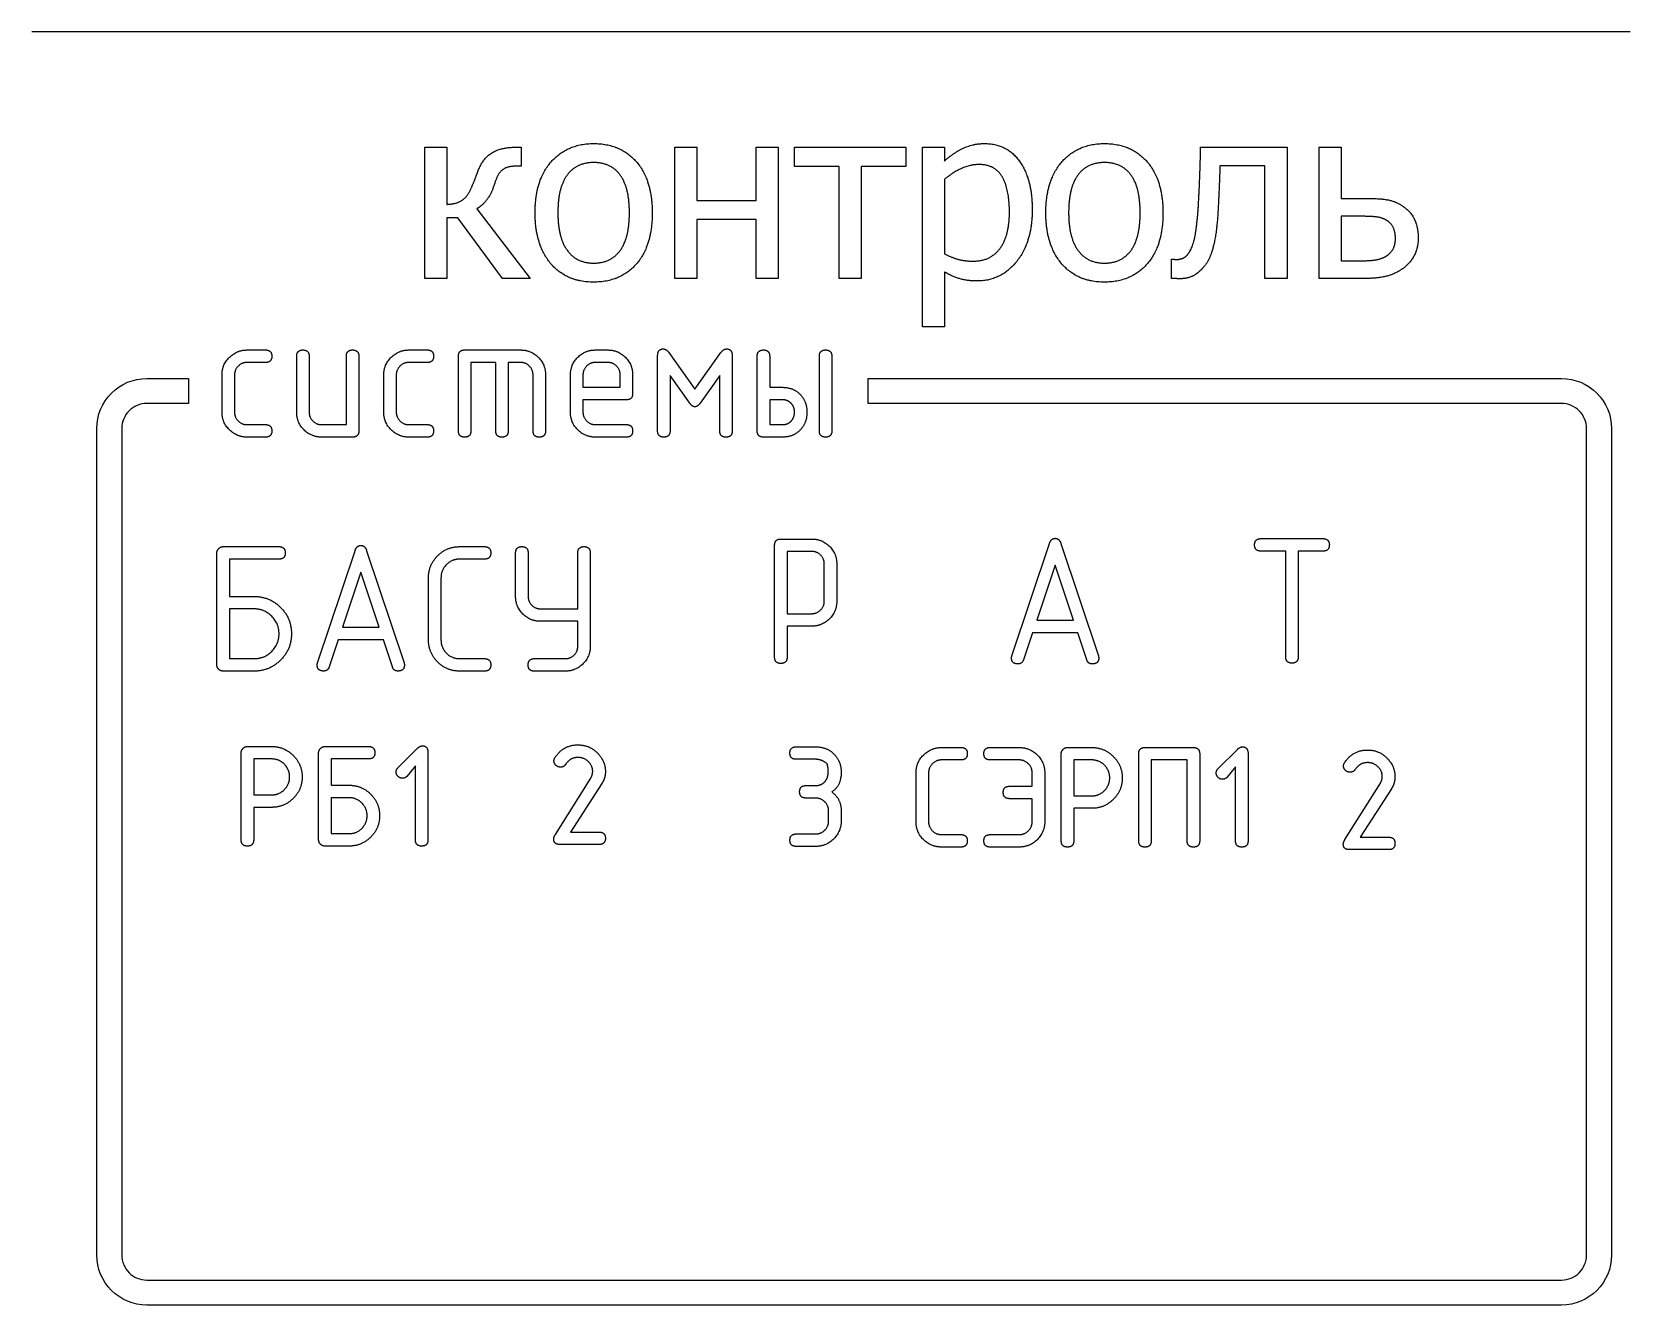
# Model space of a CAD drawing. Header units: millimetres. Extents: x -32 to 32, y -105 to 112.
# Drawn here: x -32 to 32, y 60.5 to 111.5 of the extents above; entities that cross this region are included whole.
import ezdxf

# ---------------------------------------------------------------- set-up
doc = ezdxf.new("R2010")
doc.units = ezdxf.units.MM

msp = doc.modelspace()

# ---------------------------------------------------------------- linework, layer by layer
for p, q in [((32, 111.5), (-32, 111.5)), ((4.542, 105.597), (4.542, 102.613)), ((-23.389, 98.768), (-22.644, 98.768)), ((-16.911, 98.768), (-16.166, 98.768)), ((-14.671, 98.768), (-12.427, 98.768)), ((-9.438, 98.768), (-8.938, 98.768)), ((-22.644, 98.268), (-23.389, 98.268)), ((-21.399, 96.274), (-21.399, 98.518)), ((-20.899, 98.518), (-20.899, 96.278)), ((-18.909, 98.518), (-18.909, 95.529)), ((-16.166, 98.268), (-16.911, 98.268)), ((-14.921, 95.529), (-14.921, 98.518)), ((-8.938, 98.268), (-9.438, 98.268)), ((-6.944, 95.529), (-6.944, 98.522)), ((-3.955, 98.522), (-3.955, 95.529)), ((-2.956, 95.529), (-2.956, 98.518)), ((-0.466, 95.529), (-0.466, 98.518)), ((0.033, 98.518), (0.033, 95.529)), ((-24.388, 96.274), (-24.388, 97.773)), ((-23.888, 97.769), (-23.888, 96.278)), ((-17.91, 96.274), (-17.91, 97.773)), ((-17.41, 97.769), (-17.41, 96.278)), ((-11.932, 95.529), (-11.932, 97.769)), ((-11.432, 97.773), (-11.432, 95.529)), ((-10.433, 96.274), (-10.433, 97.773)), ((-7.943, 97.773), (-7.943, 97.024)), ((-23.389, 95.779), (-22.644, 95.779)), ((-16.911, 95.779), (-16.166, 95.779)), ((-9.434, 95.779), (-8.193, 95.779)), ((-22.644, 95.279), (-23.389, 95.279)), ((-19.159, 95.279), (-20.404, 95.279)), ((-16.166, 95.279), (-16.911, 95.279)), ((-8.193, 95.279), (-9.438, 95.279)), ((-1.957, 95.279), (-2.706, 95.279)), ((-24.345, 90.894), (-22.105, 90.894)), ((-14.87, 90.894), (-13.875, 90.894)), ((-2.258, 86.466), (-2.258, 90.95)), ((-2.009, 91.199), (-0.764, 91.199)), ((7.246, 86.526), (8.744, 91.014)), ((9.211, 91.014), (10.709, 86.526)), ((17.214, 91.214), (19.708, 91.214)), ((-24.595, 86.16), (-24.595, 90.644)), ((-20.561, 86.243), (-19.062, 90.731)), ((-18.596, 90.731), (-17.097, 86.243)), ((-13.875, 90.394), (-14.87, 90.394)), ((-12.63, 88.899), (-12.63, 90.644)), ((-12.13, 90.644), (-12.13, 88.904)), ((-9.641, 90.644), (-9.641, 86.905)), ((-16.119, 87.155), (-16.119, 89.649)), ((-15.619, 89.649), (-15.619, 87.155)), ((-0.268, 88.71), (-0.268, 90.2)), ((0.231, 90.204), (0.231, 88.706)), ((-14.87, 86.41), (-13.875, 86.41)), ((-11.881, 86.41), (-10.636, 86.41)), ((-23.1, 85.91), (-24.345, 85.91)), ((-13.875, 85.91), (-14.87, 85.91)), ((-10.636, 85.91), (-11.881, 85.91)), ((-23.622, 79.156), (-23.622, 82.641)), ((-23.371, 82.892), (-22.4, 82.892)), ((-20.519, 79.156), (-20.519, 82.641)), ((-20.268, 82.892), (-18.523, 82.892)), ((-17.344, 82.04), (-16.569, 82.816)), ((-16.14, 82.641), (-16.14, 79.156)), ((-1.394, 82.879), (-0.619, 82.879)), ((4.429, 82.852), (5.204, 82.852)), ((6.373, 82.852), (7.535, 82.852)), ((9.221, 79.116), (9.221, 82.602)), ((9.472, 82.852), (10.442, 82.852)), ((12.323, 79.116), (12.323, 82.602)), ((12.574, 82.852), (14.511, 82.852)), ((14.766, 82.602), (14.766, 79.116)), ((15.498, 82.001), (16.274, 82.776)), ((16.703, 82.602), (16.703, 79.116)), ((-0.619, 82.38), (-1.394, 82.38)), ((5.204, 82.354), (4.429, 82.354)), ((7.535, 82.354), (6.373, 82.354)), ((-11.039, 79.37), (-9.62, 81.631)), ((-1.008, 81.328), (-0.619, 81.328)), ((3.406, 79.892), (3.406, 81.829)), ((3.907, 81.829), (3.907, 79.889)), ((8.561, 81.829), (8.561, 79.892)), ((20.583, 79.165), (22.002, 81.426)), ((-0.619, 80.829), (-1.008, 80.829)), ((-0.094, 79.915), (-0.094, 80.305)), ((0.408, 80.305), (0.408, 79.915)), ((-1.394, 79.39), (-0.619, 79.39)), ((4.429, 79.364), (5.204, 79.364)), ((6.373, 79.364), (7.535, 79.364)), ((-19.298, 78.905), (-20.268, 78.905)), ((-9.29, 78.967), (-10.841, 78.967)), ((-0.619, 78.892), (-1.394, 78.892)), ((5.204, 78.866), (4.429, 78.866)), ((7.535, 78.866), (6.373, 78.866)), ((22.332, 78.762), (20.781, 78.762))]:
    msp.add_line(p, q)
for points in [[(-14.183, 104.423), (-12.05, 101.632), (-13.15, 101.632), (-14.949, 104.054), (-15.385, 104.054), (-15.385, 101.632), (-16.27, 101.632), (-16.27, 106.884), (-15.385, 106.884), (-15.385, 104.598)], [(-12.651, 106.884), (-12.413, 106.884), (-12.413, 106.124), (-12.617, 106.124)], [(4.542, 101.898), (4.542, 99.697), (3.658, 99.697), (3.658, 106.884), (4.542, 106.884), (4.542, 106.334)], [(14.804, 106.884), (18.265, 106.884), (18.265, 101.632), (17.38, 101.632), (17.38, 106.141), (15.576, 106.141)], [(21.384, 101.632), (19.547, 101.632), (19.547, 106.884), (20.431, 106.884), (20.431, 104.837), (21.407, 104.837)], [(21.089, 104.122), (20.431, 104.122), (20.431, 102.335), (21.067, 102.335)], [(13.63, 101.632), (13.63, 102.403), (13.675, 102.403)], [(-6.49, 98.664), (-5.45, 97.203), (-4.409, 98.664)], [(-20.404, 95.779), (-19.409, 95.779), (-19.409, 98.518)], [(-13.426, 95.529), (-13.426, 98.268), (-14.421, 98.268), (-14.421, 95.529)], [(-12.427, 98.268), (-12.927, 98.268), (-12.927, 95.529)], [(-2.456, 98.518), (-2.456, 97.273), (-1.957, 97.273)], [(-9.933, 97.773), (-9.933, 97.273), (-8.443, 97.273), (-8.443, 97.773)], [(-5.654, 96.632), (-6.445, 97.744), (-6.445, 95.529)], [(-4.455, 95.529), (-4.455, 97.744), (-5.246, 96.632)], [(-8.193, 96.774), (-9.933, 96.774), (-9.933, 96.278)], [(-1.957, 96.774), (-2.456, 96.774), (-2.456, 95.779), (-1.957, 95.779)], [(-22.105, 90.394), (-24.095, 90.394), (-24.095, 88.899), (-23.1, 88.899)], [(-11.631, 88.404), (-10.14, 88.404), (-10.14, 90.644)], [(-0.764, 90.7), (-1.759, 90.7), (-1.759, 88.21), (-0.764, 88.21)], [(18.213, 86.48), (18.213, 90.714), (17.214, 90.714)], [(19.708, 90.714), (18.709, 90.714), (18.709, 86.48)], [(-23.1, 88.4), (-24.095, 88.4), (-24.095, 86.41), (-23.1, 86.41)], [(-10.14, 86.909), (-10.14, 87.904), (-11.635, 87.904)], [(-0.764, 87.711), (-1.759, 87.711), (-1.759, 86.466)], [(-17.567, 86.085), (-17.926, 87.163), (-19.737, 87.163), (-20.095, 86.085)], [(10.239, 86.368), (9.881, 87.446), (8.07, 87.446), (7.712, 86.368)], [(-22.4, 82.393), (-23.12, 82.393), (-23.12, 80.954), (-22.4, 80.954)], [(-18.523, 82.393), (-20.018, 82.393), (-20.018, 81.341), (-19.301, 81.341)], [(-16.641, 79.152), (-16.641, 82.119), (-16.991, 81.69)], [(10.442, 82.354), (9.723, 82.354), (9.723, 80.915), (10.442, 80.915)], [(14.264, 79.116), (14.264, 82.354), (12.825, 82.354), (12.825, 79.116)], [(16.201, 79.113), (16.201, 82.08), (15.851, 81.651)], [(-9.177, 81.41), (-10.431, 79.466), (-9.29, 79.466)], [(7.148, 81.301), (8.059, 81.301), (8.059, 81.829)], [(-19.298, 80.842), (-20.018, 80.842), (-20.018, 79.403), (-19.298, 79.403)], [(8.059, 79.889), (8.059, 80.803), (7.148, 80.803)], [(22.444, 81.204), (21.19, 79.261), (22.332, 79.261)], [(-22.404, 80.456), (-23.12, 80.456), (-23.12, 79.156)], [(10.439, 80.417), (9.723, 80.417), (9.723, 79.116)]]:
    msp.add_lwpolyline(points)
for points in [[(-2.996, 101.632), (-2.996, 103.997), (-5.368, 103.997), (-5.368, 101.632), (-6.252, 101.632), (-6.252, 106.884), (-5.368, 106.884), (-5.368, 104.757), (-2.996, 104.757), (-2.996, 106.884), (-2.111, 106.884), (-2.111, 101.632)], [(1.213, 106.113), (1.213, 101.632), (0.328, 101.632), (0.328, 106.113), (-1.459, 106.113), (-1.459, 106.884), (3, 106.884), (3, 106.113)], [(-18.096, 87.671), (-18.829, 89.869), (-19.566, 87.671)], [(9.71, 87.954), (8.977, 90.153), (8.241, 87.954)]]:
    msp.add_lwpolyline(points, close=True)
msp.add_lwpolyline([(-29.403, 95.625, -0.414214), (-27.403, 97.625), (-25.734, 97.625), (-25.734, 96.625), (-27.403, 96.625, 0.414214), (-28.403, 95.625), (-28.403, 62.53, 0.414214), (-27.403, 61.53), (29.258, 61.53, 0.414214), (30.258, 62.53), (30.258, 95.625, 0.414214), (29.258, 96.625), (1.486, 96.625), (1.486, 97.625), (29.258, 97.625, -0.414214), (31.258, 95.625), (31.258, 62.53, -0.414214), (29.258, 60.53), (-27.403, 60.53, -0.414214), (-29.403, 62.53)], format="xyb", close=True)
for points in [[(-14.177, 105.829), (-13.973, 106.408), (-13.241, 106.884), (-12.651, 106.884)], [(-11.851, 104.258), (-11.851, 105.574), (-10.558, 107.032), (-9.503, 107.032)], [(-9.503, 107.032), (-8.436, 107.032), (-7.16, 105.58), (-7.16, 104.258)], [(4.542, 106.334), (4.871, 106.635), (5.677, 107.032), (6.148, 107.032)], [(6.148, 107.032), (7.05, 107.032), (8.059, 105.602), (8.059, 104.4)], [(8.604, 104.258), (8.604, 105.574), (9.897, 107.032), (10.953, 107.032)], [(10.953, 107.032), (12.019, 107.032), (13.295, 105.58), (13.295, 104.258)], [(14.736, 104.967), (14.759, 105.353), (14.793, 106.402), (14.804, 106.884)], [(-9.503, 106.272), (-10.189, 106.272), (-10.938, 105.279), (-10.938, 104.258)], [(-8.073, 104.258), (-8.073, 105.279), (-8.817, 106.272), (-9.503, 106.272)], [(10.953, 106.272), (10.266, 106.272), (9.517, 105.279), (9.517, 104.258)], [(12.382, 104.258), (12.382, 105.279), (11.639, 106.272), (10.953, 106.272)], [(-14.393, 105.279), (-14.342, 105.398), (-14.217, 105.71), (-14.177, 105.829)], [(-12.617, 106.124), (-12.986, 106.124), (-13.355, 105.818), (-13.479, 105.41)], [(5.932, 106.192), (5.558, 106.192), (4.854, 105.858), (4.542, 105.597)], [(7.146, 104.298), (7.146, 105.2), (6.573, 106.192), (5.932, 106.192)], [(15.576, 106.141), (15.564, 105.75), (15.536, 105.03), (15.519, 104.74)], [(-15.385, 104.598), (-15.045, 104.604), (-14.563, 104.882), (-14.393, 105.279)], [(-13.479, 105.41), (-13.61, 105.001), (-13.967, 104.547), (-14.183, 104.423)], [(14.243, 102.545), (14.475, 102.777), (14.691, 103.929), (14.736, 104.967)], [(8.059, 104.4), (8.059, 103.084), (6.806, 101.53), (5.847, 101.53)], [(15.519, 104.74), (15.491, 104.003), (15.354, 103.004), (15.252, 102.704)], [(21.407, 104.837), (21.997, 104.837), (22.649, 104.712), (22.973, 104.474)], [(22.973, 104.474), (23.245, 104.275), (23.517, 103.645), (23.517, 103.26)], [(-9.503, 101.484), (-10.598, 101.484), (-11.851, 102.976), (-11.851, 104.258)], [(-10.938, 104.258), (-10.938, 103.265), (-10.189, 102.244), (-9.503, 102.244)], [(-9.503, 102.244), (-8.822, 102.244), (-8.073, 103.248), (-8.073, 104.258)], [(-7.16, 104.258), (-7.16, 102.931), (-8.436, 101.484), (-9.503, 101.484)], [(5.7, 102.324), (6.386, 102.324), (7.146, 103.333), (7.146, 104.298)], [(10.953, 101.484), (9.858, 101.484), (8.604, 102.976), (8.604, 104.258)], [(9.517, 104.258), (9.517, 103.265), (10.266, 102.244), (10.953, 102.244)], [(10.953, 102.244), (11.633, 102.244), (12.382, 103.248), (12.382, 104.258)], [(13.295, 104.258), (13.295, 102.931), (12.019, 101.484), (10.953, 101.484)], [(22.252, 103.957), (22.054, 104.077), (21.555, 104.122), (21.089, 104.122)], [(22.604, 103.243), (22.604, 103.481), (22.44, 103.844), (22.252, 103.957)], [(22.241, 102.528), (22.428, 102.653), (22.604, 102.982), (22.604, 103.243)], [(23.517, 103.26), (23.517, 102.88), (23.211, 102.256), (22.95, 102.063)], [(4.542, 102.613), (4.889, 102.448), (5.382, 102.324), (5.7, 102.324)], [(13.675, 102.403), (13.709, 102.403), (13.783, 102.392), (13.829, 102.392)], [(13.829, 102.392), (13.942, 102.392), (14.158, 102.46), (14.243, 102.545)], [(15.252, 102.704), (15.15, 102.392), (14.901, 102.046), (14.742, 101.904)], [(21.067, 102.335), (21.538, 102.335), (22.054, 102.414), (22.241, 102.528)], [(5.847, 101.53), (5.456, 101.53), (4.854, 101.711), (4.542, 101.898)], [(14.742, 101.904), (14.583, 101.762), (14.22, 101.62), (13.987, 101.62)], [(22.95, 102.063), (22.638, 101.83), (21.935, 101.632), (21.384, 101.632)], [(13.987, 101.62), (13.914, 101.62), (13.675, 101.632), (13.63, 101.632)], [(-24.388, 97.773), (-24.388, 98.185), (-23.797, 98.768), (-23.389, 98.768)], [(-22.644, 98.768), (-22.394, 98.768), (-22.394, 98.518)], [(-21.399, 98.518), (-21.399, 98.768), (-21.149, 98.768)], [(-21.149, 98.768), (-20.899, 98.768), (-20.899, 98.518)], [(-19.409, 98.518), (-19.409, 98.768), (-19.159, 98.768)], [(-19.159, 98.768), (-18.909, 98.768), (-18.909, 98.518)], [(-17.91, 97.773), (-17.91, 98.185), (-17.319, 98.768), (-16.911, 98.768)], [(-16.166, 98.768), (-15.916, 98.768), (-15.916, 98.518)], [(-14.921, 98.518), (-14.921, 98.768), (-14.671, 98.768)], [(-12.427, 98.768), (-12.015, 98.768), (-11.432, 98.185), (-11.432, 97.773)], [(-10.433, 97.773), (-10.433, 98.185), (-9.85, 98.768), (-9.438, 98.768)], [(-8.938, 98.768), (-8.526, 98.768), (-7.943, 98.185), (-7.943, 97.773)], [(-6.944, 98.522), (-6.944, 98.81), (-6.723, 98.81)], [(-6.723, 98.81), (-6.594, 98.81), (-6.49, 98.664)], [(-4.409, 98.664), (-4.305, 98.81), (-4.176, 98.81)], [(-4.176, 98.81), (-3.955, 98.81), (-3.955, 98.522)], [(-2.956, 98.518), (-2.956, 98.768), (-2.706, 98.768)], [(-2.706, 98.768), (-2.456, 98.768), (-2.456, 98.518)], [(-0.466, 98.518), (-0.466, 98.768), (-0.216, 98.768)], [(-0.216, 98.768), (0.033, 98.768), (0.033, 98.518)], [(-23.389, 98.268), (-23.593, 98.268), (-23.888, 97.973), (-23.888, 97.769)], [(-22.394, 98.518), (-22.394, 98.268), (-22.644, 98.268)], [(-16.911, 98.268), (-17.115, 98.268), (-17.41, 97.973), (-17.41, 97.769)], [(-15.916, 98.518), (-15.916, 98.268), (-16.166, 98.268)], [(-11.932, 97.769), (-11.932, 97.973), (-12.223, 98.268), (-12.427, 98.268)], [(-9.438, 98.268), (-9.642, 98.268), (-9.933, 97.977), (-9.933, 97.773)], [(-8.443, 97.773), (-8.443, 97.977), (-8.734, 98.268), (-8.938, 98.268)], [(-7.943, 97.024), (-7.943, 96.774), (-8.193, 96.774)], [(-1.957, 97.273), (-1.486, 97.273), (-1.211, 96.961)], [(-1.586, 96.62), (-1.723, 96.774), (-1.957, 96.774)], [(-1.211, 96.961), (-0.962, 96.682), (-0.962, 96.278)], [(-23.389, 95.279), (-23.797, 95.279), (-24.388, 95.862), (-24.388, 96.274)], [(-23.888, 96.278), (-23.888, 96.074), (-23.593, 95.779), (-23.389, 95.779)], [(-20.404, 95.279), (-20.812, 95.279), (-21.399, 95.862), (-21.399, 96.274)], [(-20.899, 96.278), (-20.899, 96.074), (-20.608, 95.779), (-20.404, 95.779)], [(-16.911, 95.279), (-17.319, 95.279), (-17.91, 95.862), (-17.91, 96.274)], [(-17.41, 96.278), (-17.41, 96.074), (-17.115, 95.779), (-16.911, 95.779)], [(-9.438, 95.279), (-9.85, 95.279), (-10.433, 95.862), (-10.433, 96.274)], [(-9.933, 96.278), (-9.933, 96.074), (-9.638, 95.779), (-9.434, 95.779)], [(-5.45, 96.495), (-5.558, 96.495), (-5.654, 96.632)], [(-5.246, 96.632), (-5.341, 96.495), (-5.45, 96.495)], [(-1.461, 96.278), (-1.461, 96.482), (-1.586, 96.62)], [(-1.586, 95.933), (-1.461, 96.074), (-1.461, 96.278)], [(-0.962, 96.278), (-0.962, 95.875), (-1.211, 95.587)], [(-22.644, 95.779), (-22.394, 95.779), (-22.394, 95.529)], [(-22.394, 95.529), (-22.394, 95.279), (-22.644, 95.279)], [(-18.909, 95.529), (-18.909, 95.279), (-19.159, 95.279)], [(-16.166, 95.779), (-15.916, 95.779), (-15.916, 95.529)], [(-15.916, 95.529), (-15.916, 95.279), (-16.166, 95.279)], [(-14.671, 95.279), (-14.921, 95.279), (-14.921, 95.529)], [(-14.421, 95.529), (-14.421, 95.279), (-14.671, 95.279)], [(-13.176, 95.279), (-13.426, 95.279), (-13.426, 95.529)], [(-12.927, 95.529), (-12.927, 95.279), (-13.176, 95.279)], [(-11.682, 95.279), (-11.932, 95.279), (-11.932, 95.529)], [(-11.432, 95.529), (-11.432, 95.279), (-11.682, 95.279)], [(-8.193, 95.779), (-7.943, 95.779), (-7.943, 95.529)], [(-7.943, 95.529), (-7.943, 95.279), (-8.193, 95.279)], [(-6.694, 95.279), (-6.944, 95.279), (-6.944, 95.529)], [(-6.445, 95.529), (-6.445, 95.279), (-6.694, 95.279)], [(-4.205, 95.279), (-4.455, 95.279), (-4.455, 95.529)], [(-3.955, 95.529), (-3.955, 95.279), (-4.205, 95.279)], [(-2.706, 95.279), (-2.956, 95.279), (-2.956, 95.529)], [(-1.957, 95.779), (-1.723, 95.779), (-1.586, 95.933)], [(-1.211, 95.587), (-1.486, 95.279), (-1.957, 95.279)], [(-0.216, 95.279), (-0.466, 95.279), (-0.466, 95.529)], [(0.033, 95.529), (0.033, 95.279), (-0.216, 95.279)], [(-24.595, 90.644), (-24.595, 90.744), (-24.445, 90.894), (-24.345, 90.894)], [(-22.105, 90.894), (-21.856, 90.894), (-21.856, 90.644)], [(-19.062, 90.731), (-18.991, 90.944), (-18.829, 90.944)], [(-18.829, 90.944), (-18.662, 90.944), (-18.596, 90.731)], [(-16.119, 89.649), (-16.119, 90.161), (-15.39, 90.894), (-14.87, 90.894)], [(-13.875, 90.894), (-13.625, 90.894), (-13.625, 90.644)], [(-12.63, 90.644), (-12.63, 90.894), (-12.38, 90.894)], [(-12.38, 90.894), (-12.13, 90.894), (-12.13, 90.644)], [(-10.14, 90.644), (-10.14, 90.894), (-9.891, 90.894)], [(-9.891, 90.894), (-9.641, 90.894), (-9.641, 90.644)], [(-2.258, 90.95), (-2.258, 91.199), (-2.009, 91.199)], [(-0.764, 91.199), (-0.352, 91.199), (0.231, 90.617), (0.231, 90.204)], [(8.744, 91.014), (8.815, 91.227), (8.977, 91.227)], [(8.977, 91.227), (9.144, 91.227), (9.211, 91.014)], [(16.964, 90.964), (16.964, 91.214), (17.214, 91.214)], [(17.214, 90.714), (16.964, 90.714), (16.964, 90.964)], [(19.708, 91.214), (19.958, 91.214), (19.958, 90.964)], [(19.958, 90.964), (19.958, 90.714), (19.708, 90.714)], [(-21.856, 90.644), (-21.856, 90.394), (-22.105, 90.394)], [(-14.87, 90.394), (-15.182, 90.394), (-15.619, 89.957), (-15.619, 89.649)], [(-13.625, 90.644), (-13.625, 90.394), (-13.875, 90.394)], [(-0.268, 90.2), (-0.268, 90.404), (-0.56, 90.7), (-0.764, 90.7)], [(-23.1, 88.899), (-22.48, 88.899), (-21.606, 88.021), (-21.606, 87.405)], [(-22.105, 87.405), (-22.105, 87.817), (-22.688, 88.4), (-23.1, 88.4)], [(-11.635, 87.904), (-12.047, 87.904), (-12.63, 88.487), (-12.63, 88.899)], [(-12.13, 88.904), (-12.13, 88.7), (-11.835, 88.404), (-11.631, 88.404)], [(-0.764, 88.21), (-0.56, 88.21), (-0.268, 88.506), (-0.268, 88.71)], [(0.231, 88.706), (0.231, 88.293), (-0.352, 87.711), (-0.764, 87.711)], [(-23.1, 86.41), (-22.688, 86.41), (-22.105, 86.993), (-22.105, 87.405)], [(-21.606, 87.405), (-21.606, 86.789), (-22.484, 85.91), (-23.1, 85.91)], [(-14.87, 85.91), (-15.39, 85.91), (-16.119, 86.639), (-16.119, 87.155)], [(-15.619, 87.155), (-15.619, 86.847), (-15.182, 86.41), (-14.87, 86.41)], [(-13.875, 86.41), (-13.625, 86.41), (-13.625, 86.16)], [(-12.13, 86.16), (-12.13, 86.41), (-11.881, 86.41)], [(-10.636, 86.41), (-10.432, 86.41), (-10.14, 86.705), (-10.14, 86.909)], [(-9.641, 86.905), (-9.641, 86.493), (-10.224, 85.91), (-10.636, 85.91)], [(-2.009, 86.216), (-2.258, 86.216), (-2.258, 86.466)], [(-1.759, 86.466), (-1.759, 86.216), (-2.009, 86.216)], [(7.229, 86.435), (7.229, 86.481), (7.246, 86.526)], [(7.487, 86.198), (7.229, 86.198), (7.229, 86.435)], [(10.722, 86.435), (10.722, 86.198), (10.464, 86.198)], [(10.709, 86.526), (10.722, 86.481), (10.722, 86.435)], [(18.463, 86.23), (18.213, 86.23), (18.213, 86.48)], [(18.709, 86.48), (18.709, 86.23), (18.463, 86.23)], [(-24.345, 85.91), (-24.445, 85.91), (-24.595, 86.06), (-24.595, 86.16)], [(-20.577, 86.152), (-20.577, 86.197), (-20.561, 86.243)], [(-20.319, 85.914), (-20.577, 85.914), (-20.577, 86.152)], [(-20.095, 86.085), (-20.149, 85.914), (-20.319, 85.914)], [(-17.343, 85.914), (-17.513, 85.914), (-17.567, 86.085)], [(-17.085, 86.152), (-17.085, 85.914), (-17.343, 85.914)], [(-17.097, 86.243), (-17.085, 86.197), (-17.085, 86.152)], [(-13.625, 86.16), (-13.625, 85.91), (-13.875, 85.91)], [(-11.881, 85.91), (-12.13, 85.91), (-12.13, 86.16)], [(7.712, 86.368), (7.658, 86.198), (7.487, 86.198)], [(10.464, 86.198), (10.293, 86.198), (10.239, 86.368)], [(-23.622, 82.641), (-23.622, 82.743), (-23.473, 82.892), (-23.371, 82.892)], [(-22.4, 82.892), (-21.895, 82.892), (-21.179, 82.176), (-21.179, 81.674)], [(-20.519, 82.641), (-20.519, 82.743), (-20.371, 82.892), (-20.268, 82.892)], [(-18.523, 82.892), (-18.268, 82.892), (-18.268, 82.644)], [(-18.268, 82.644), (-18.268, 82.393), (-18.523, 82.393)], [(-16.569, 82.816), (-16.466, 82.918), (-16.357, 82.918)], [(-16.357, 82.918), (-16.14, 82.918), (-16.14, 82.641)], [(-11.045, 82.459), (-10.719, 82.957), (-10.128, 82.957)], [(-10.128, 82.957), (-9.676, 82.957), (-9.035, 82.31), (-9.035, 81.891)], [(-1.645, 82.631), (-1.645, 82.879), (-1.394, 82.879)], [(-1.394, 82.38), (-1.645, 82.38), (-1.645, 82.631)], [(-0.619, 82.879), (-0.137, 82.879), (0.15, 82.559)], [(3.406, 81.829), (3.406, 82.252), (4.003, 82.852), (4.429, 82.852)], [(5.204, 82.852), (5.459, 82.852), (5.459, 82.605)], [(5.459, 82.605), (5.459, 82.354), (5.204, 82.354)], [(6.122, 82.605), (6.122, 82.852), (6.373, 82.852)], [(6.373, 82.354), (6.122, 82.354), (6.122, 82.605)], [(7.535, 82.852), (7.964, 82.852), (8.561, 82.252), (8.561, 81.829)], [(9.221, 82.602), (9.221, 82.704), (9.369, 82.852), (9.472, 82.852)], [(10.442, 82.852), (10.947, 82.852), (11.663, 82.136), (11.663, 81.635)], [(12.323, 82.602), (12.323, 82.852), (12.574, 82.852)], [(14.511, 82.852), (14.766, 82.852), (14.766, 82.602)], [(16.274, 82.776), (16.376, 82.879), (16.485, 82.879)], [(16.485, 82.879), (16.703, 82.879), (16.703, 82.602)], [(20.576, 82.254), (20.903, 82.752), (21.494, 82.752)], [(21.494, 82.752), (21.946, 82.752), (22.586, 82.105), (22.586, 81.686)], [(-21.681, 81.674), (-21.681, 81.971), (-22.103, 82.393), (-22.4, 82.393)], [(-17.417, 81.872), (-17.417, 81.968), (-17.344, 82.04)], [(-11.095, 82.314), (-11.095, 82.386), (-11.045, 82.459)], [(-10.831, 82.066), (-10.936, 82.066), (-11.095, 82.208), (-11.095, 82.314)], [(-10.626, 82.178), (-10.702, 82.066), (-10.831, 82.066)], [(-10.128, 82.452), (-10.451, 82.452), (-10.626, 82.178)], [(-9.544, 81.898), (-9.544, 82.116), (-9.884, 82.452), (-10.128, 82.452)], [(-0.157, 82.202), (-0.374, 82.38), (-0.619, 82.38)], [(-0.11, 81.866), (-0.11, 82.077), (-0.157, 82.202)], [(0.15, 82.559), (0.408, 82.268), (0.408, 81.859)], [(4.429, 82.354), (4.214, 82.354), (3.907, 82.047), (3.907, 81.829)], [(8.059, 81.829), (8.059, 82.044), (7.749, 82.354), (7.535, 82.354)], [(11.162, 81.635), (11.162, 81.932), (10.739, 82.354), (10.442, 82.354)], [(15.426, 81.833), (15.426, 81.928), (15.498, 82.001)], [(20.527, 82.109), (20.527, 82.181), (20.576, 82.254)], [(20.791, 81.861), (20.685, 81.861), (20.527, 82.003), (20.527, 82.109)], [(20.995, 81.973), (20.919, 81.861), (20.791, 81.861)], [(21.494, 82.247), (21.17, 82.247), (20.995, 81.973)], [(22.078, 81.693), (22.078, 81.911), (21.738, 82.247), (21.494, 82.247)], [(-21.179, 81.674), (-21.179, 81.172), (-21.895, 80.456), (-22.404, 80.456)], [(-22.4, 80.954), (-22.103, 80.954), (-21.681, 81.377), (-21.681, 81.674)], [(-19.301, 81.341), (-18.793, 81.341), (-18.077, 80.624), (-18.077, 80.123)], [(-17.163, 81.618), (-17.265, 81.618), (-17.417, 81.77), (-17.417, 81.872)], [(-16.991, 81.69), (-17.064, 81.618), (-17.163, 81.618)], [(-9.62, 81.631), (-9.544, 81.756), (-9.544, 81.898)], [(-9.035, 81.891), (-9.035, 81.614), (-9.177, 81.41)], [(-1.256, 81.08), (-1.256, 81.328), (-1.008, 81.328)], [(-0.619, 81.328), (-0.381, 81.328), (-0.239, 81.493)], [(-0.239, 81.493), (-0.11, 81.644), (-0.11, 81.866)], [(0.408, 81.859), (0.408, 81.318), (0.032, 81.07)], [(6.898, 81.054), (6.898, 81.301), (7.148, 81.301)], [(11.663, 81.635), (11.663, 81.133), (10.947, 80.417), (10.439, 80.417)], [(10.442, 80.915), (10.739, 80.915), (11.162, 81.338), (11.162, 81.635)], [(15.68, 81.578), (15.577, 81.578), (15.426, 81.73), (15.426, 81.833)], [(15.851, 81.651), (15.779, 81.578), (15.68, 81.578)], [(22.002, 81.426), (22.078, 81.551), (22.078, 81.693)], [(22.586, 81.686), (22.586, 81.409), (22.444, 81.204)], [(-18.579, 80.123), (-18.579, 80.42), (-19.001, 80.842), (-19.298, 80.842)], [(-1.008, 80.829), (-1.256, 80.829), (-1.256, 81.08)], [(-0.094, 80.305), (-0.094, 80.519), (-0.404, 80.829), (-0.619, 80.829)], [(0.032, 81.07), (0.408, 80.803), (0.408, 80.305)], [(7.148, 80.803), (6.898, 80.803), (6.898, 81.054)], [(-19.298, 79.403), (-19.001, 79.403), (-18.579, 79.826), (-18.579, 80.123)], [(-18.077, 80.123), (-18.077, 79.621), (-18.793, 78.905), (-19.298, 78.905)], [(-11.105, 79.178), (-11.105, 79.258), (-11.039, 79.37)], [(-9.29, 79.466), (-9.035, 79.466), (-9.035, 79.218)], [(-1.645, 79.143), (-1.645, 79.39), (-1.394, 79.39)], [(-0.619, 79.39), (-0.401, 79.39), (-0.094, 79.701), (-0.094, 79.915)], [(0.408, 79.915), (0.408, 79.493), (-0.19, 78.892), (-0.619, 78.892)], [(4.429, 78.866), (4.003, 78.866), (3.406, 79.463), (3.406, 79.892)], [(3.907, 79.889), (3.907, 79.671), (4.214, 79.364), (4.429, 79.364)], [(5.204, 79.364), (5.459, 79.364), (5.459, 79.116)], [(6.122, 79.116), (6.122, 79.364), (6.373, 79.364)], [(8.561, 79.892), (8.561, 79.466), (7.964, 78.866), (7.535, 78.866)], [(7.535, 79.364), (7.752, 79.364), (8.059, 79.674), (8.059, 79.889)], [(-23.371, 78.905), (-23.622, 78.905), (-23.622, 79.156)], [(-23.12, 79.156), (-23.12, 78.905), (-23.371, 78.905)], [(-20.268, 78.905), (-20.371, 78.905), (-20.519, 79.053), (-20.519, 79.156)], [(-16.39, 78.905), (-16.641, 78.905), (-16.641, 79.152)], [(-16.14, 79.156), (-16.14, 78.905), (-16.39, 78.905)], [(-10.841, 78.967), (-11.105, 78.967), (-11.105, 79.178)], [(-9.035, 79.218), (-9.035, 78.967), (-9.29, 78.967)], [(-1.394, 78.892), (-1.645, 78.892), (-1.645, 79.143)], [(5.459, 79.116), (5.459, 78.866), (5.204, 78.866)], [(6.373, 78.866), (6.122, 78.866), (6.122, 79.116)], [(9.472, 78.866), (9.221, 78.866), (9.221, 79.116)], [(9.723, 79.116), (9.723, 78.866), (9.472, 78.866)], [(12.574, 78.866), (12.323, 78.866), (12.323, 79.116)], [(12.825, 79.116), (12.825, 78.866), (12.574, 78.866)], [(14.515, 78.866), (14.264, 78.866), (14.264, 79.116)], [(14.766, 79.116), (14.766, 78.866), (14.515, 78.866)], [(16.452, 78.866), (16.201, 78.866), (16.201, 79.113)], [(16.703, 79.116), (16.703, 78.866), (16.452, 78.866)], [(20.517, 78.973), (20.517, 79.053), (20.583, 79.165)], [(20.781, 78.762), (20.517, 78.762), (20.517, 78.973)], [(22.332, 79.261), (22.586, 79.261), (22.586, 79.013)], [(22.586, 79.013), (22.586, 78.762), (22.332, 78.762)]]:
    msp.add_open_spline(points, degree=2)

doc.saveas('drawing.dxf')
